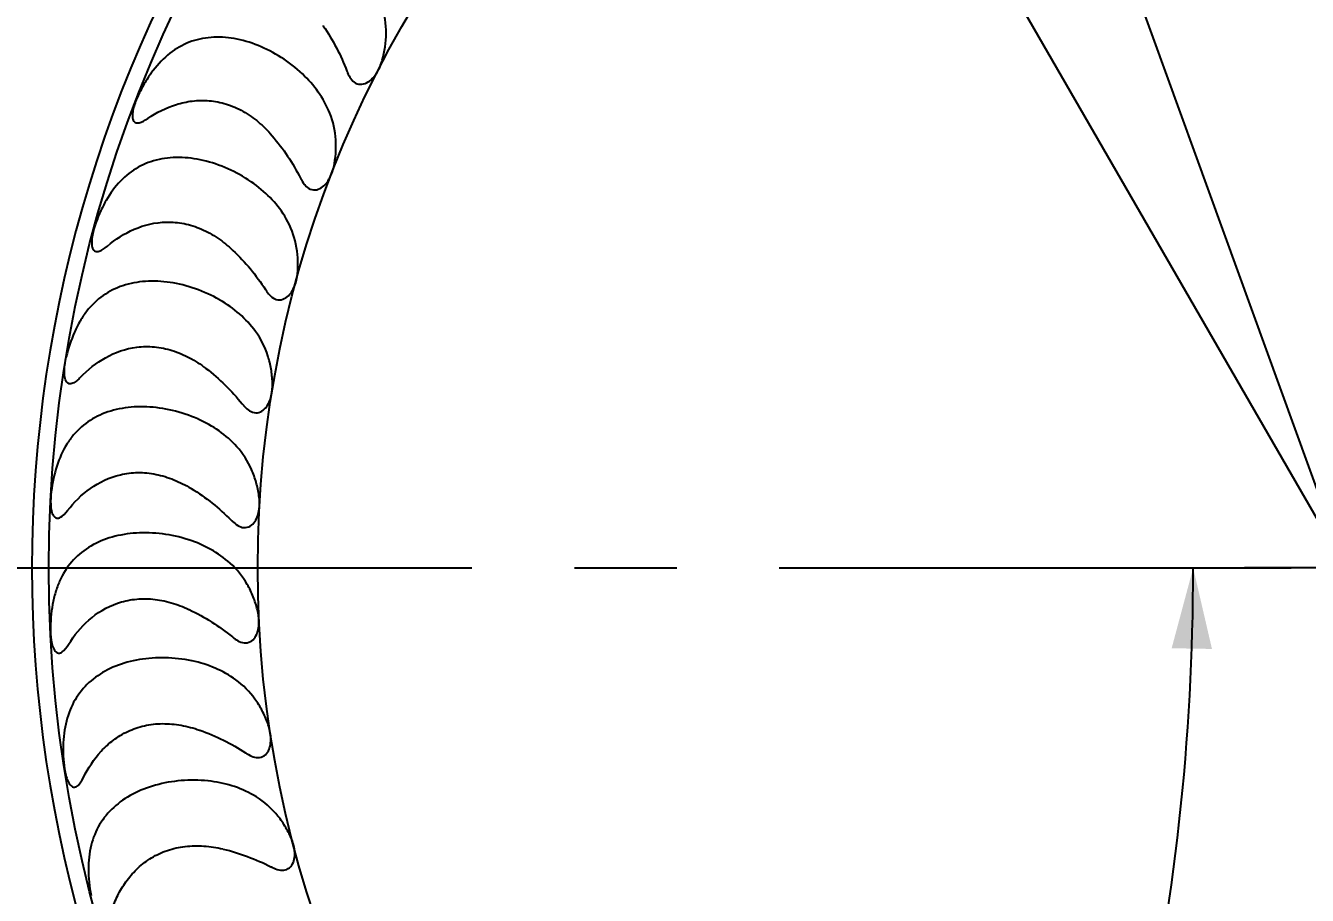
# Model space of a CAD drawing. Header units: millimetres. Extents: x 8 to 3888, y -9869 to 412.
# Drawn here: x 91.18 to 122.97, y 193.64 to 215.21 of the extents above; entities that cross this region are included whole.
import ezdxf

# ---------------------------------------------------------------- set-up
doc = ezdxf.new("R2010")
doc.units = ezdxf.units.MM
doc.linetypes.add('CENTERX2', pattern=[20.32, 12.7, -2.54, 2.54, -2.54])
doc.layers.add('CENTERLINE', color=4, linetype='CENTERX2')
doc.layers.add('DIMENSIONS', color=2, linetype='Continuous')
doc.layers.add('OUTLINE', color=7, linetype='Continuous', lineweight=25)
doc.styles.add('SLDTEXTSTYLE0', font='TXT', dxfattribs={"width": 0.75})
doc.dimstyles.new('SLDDIMSTYLE0', dxfattribs={"dimtxt": 3.5, "dimasz": 2, "dimexe": 0, "dimexo": 0.0625, "dimgap": 0.875, "dimtad": 1, "dimdec": 1, "dimrnd": 1e-09, "dimzin": 12, "dimdsep": 46, "dimtxsty": 'SLDTEXTSTYLE0', "dimblk1": 'NONE', "dimsah": 1, "dimcen": 0, "dimadec": 0, "dimazin": 3, "dimtfac": 1, "dimtdec": 1, "dimtmove": 0, "dimatfit": 3, "dimldrblk": 'NONE', "dimfxl": 0, "dimfrac": 2, "dimtolj": 1, "dimtzin": 12, "dimarcsym": 0})
doc.dimstyles.new('SLDDIMSTYLE1', dxfattribs={"dimtxt": 3.5, "dimasz": 2, "dimexe": 0, "dimexo": 0.0625, "dimgap": 0.875, "dimtad": 1, "dimrnd": 1e-09, "dimzin": 12, "dimdsep": 46, "dimtxsty": 'SLDTEXTSTYLE0', "dimsah": 1, "dimcen": 0.09, "dimadec": 0, "dimazin": 3, "dimtfac": 1, "dimtofl": 0, "dimtmove": 0, "dimatfit": 3, "dimfxl": 0, "dimfrac": 2, "dimtolj": 1, "dimtzin": 12, "dimarcsym": 0})
doc.dimstyles.new('SLDDIMSTYLE2', dxfattribs={"dimtxt": 3.5, "dimasz": 2, "dimexe": 0, "dimexo": 0.0625, "dimgap": 0.875, "dimtad": 1, "dimdec": 4, "dimzin": 12, "dimdsep": 46, "dimtxsty": 'SLDTEXTSTYLE0', "dimsah": 1, "dimcen": 0.09, "dimazin": 3, "dimtfac": 1, "dimtofl": 0, "dimtmove": 0, "dimatfit": 3, "dimfxl": 0, "dimfrac": 2, "dimtolj": 1, "dimtzin": 12, "dimarcsym": 0})

# ---------------------------------------------------------------- blocks, each defined once
blk = doc.blocks.new('_D')
at = {"layer": 'DIMENSIONS'}
for q in [(96.413, 277.654), (133.1, 176.395)]:
    blk.add_line((114.723, 227.118), q, dxfattribs=at)
blk.add_solid([(114.723, 227.118), (114.511, 229.169), (113.571, 228.828)], dxfattribs=at)
at = {"layer": 'DIMENSIONS', "char_height": 3.5, "attachment_point": 1, "rotation": 289.916, "style": 'SLDTEXTSTYLE0'}
for s, insert in [('%%c', (101.194, 277.698)), ('54', (102.977, 272.777))]:
    blk.add_mtext(s, dxfattribs=dict(at, insert=insert))
blk = doc.blocks.new('_NONE')
blk = doc.blocks.new('_D_1')
at = {"layer": 'DIMENSIONS'}
for q in [(77.492, 282.157), (139.99, 173.908)]:
    blk.add_line((107.833, 229.605), q, dxfattribs=at)
blk.add_solid([(107.833, 229.605), (107.266, 231.588), (106.4, 231.088)], dxfattribs=at)
at = {"layer": 'DIMENSIONS', "char_height": 3.5, "attachment_point": 1, "rotation": 300, "style": 'SLDTEXTSTYLE0'}
for s, insert in [('%%c', (82.192, 283.037)), ('64,3', (84.809, 278.504))]:
    blk.add_mtext(s, dxfattribs=dict(at, insert=insert))
blk = doc.blocks.new('_D_3')
at = {"layer": 'DIMENSIONS'}
blk.add_arc((62.36, 201.757), 57.781, 335, 0, dxfattribs=at)
for points in [[(120.141, 201.757), (119.607, 199.765), (120.607, 199.748)], [(114.728, 177.337), (115.998, 178.961), (115.085, 179.368)]]:
    blk.add_solid(points, dxfattribs=at)
at = {"layer": 'DIMENSIONS', "insert": (113.605, 186.791), "char_height": 3.5, "attachment_point": 1, "rotation": 77.5, "style": 'SLDTEXTSTYLE0'}
blk.add_mtext('25°', dxfattribs=at)
blk = doc.blocks.new('_D_4')
at = {"layer": 'DIMENSIONS'}
for p, q in [((47.912, 201.757), (37.912, 201.757)), ((39.912, 148.757), (39.912, 201.757)), ((122.912, 148.757), (37.912, 148.757))]:
    blk.add_line(p, q, dxfattribs=at)
for points in [[(39.912, 201.757), (39.412, 199.757), (40.412, 199.757)], [(39.912, 148.757), (40.412, 150.757), (39.412, 150.757)]]:
    blk.add_solid(points, dxfattribs=at)
at = {"layer": 'DIMENSIONS', "insert": (35.4, 172.67), "char_height": 3.5, "attachment_point": 1, "rotation": 90, "style": 'SLDTEXTSTYLE0'}
blk.add_mtext('53', dxfattribs=at)
blk = doc.blocks.new('SW_CENTERMARKSYMBOL_0')
at = {"layer": 'CENTERLINE', "color": 0}
for q in [(0, 2.5), (-2.5, 0), (0, -2.5), (2.5, 0)]:
    blk.add_line((0, 0), q, dxfattribs=at)

msp = doc.modelspace()

# ---------------------------------------------------------------- linework, layer by layer
at = {"layer": 'CENTERLINE'}
msp.add_line((48.91153, 201.75653), (198.91153, 201.75653), dxfattribs=at)
at = {"layer": 'OUTLINE'}
for p, q in [((98.55655, 215.20715), (98.56299, 215.19795)), ((97.28947, 212.48315), (97.29684, 212.47467)), ((96.31407, 209.64162), (96.32229, 209.63396)), ((95.64104, 206.71371), (95.65001, 206.70695)), ((95.27774, 203.73148), (95.28737, 203.7257)), ((95.22816, 200.72762), (95.23834, 200.72287)), ((95.49285, 197.73502), (95.50346, 197.73137)), ((96.06889, 194.78649), (96.07983, 194.78397))]:
    msp.add_line(p, q, dxfattribs=at)
at = {"layer": 'OUTLINE', "flags": 128}
for points in [[(99.15076, 214.079), (99.15287, 214.07364), (99.15499, 214.06828), (99.1571, 214.06292), (99.15922, 214.05756), (99.16134, 214.0522), (99.16345, 214.04684), (99.16557, 214.04149), (99.16768, 214.03613)], [(97.99835, 211.42329), (98.00102, 211.41818), (98.00368, 211.41307), (98.00634, 211.40796), (98.00901, 211.40285), (98.01167, 211.39775), (98.01434, 211.39264), (98.017, 211.38753), (98.01967, 211.38242)], [(97.12986, 208.66167), (97.13304, 208.65687), (97.13622, 208.65206), (97.13941, 208.64726), (97.14259, 208.64246), (97.14577, 208.63766), (97.14896, 208.63286), (97.15214, 208.62806), (97.15533, 208.62326)], [(96.55479, 205.82439), (96.55846, 205.81995), (96.56212, 205.81551), (96.56579, 205.81106), (96.56946, 205.80662), (96.57313, 205.80218), (96.57679, 205.79774), (96.58046, 205.7933), (96.58413, 205.78885)], [(96.27944, 202.94255), (96.28356, 202.93852), (96.28767, 202.93448), (96.29178, 202.93045), (96.29589, 202.92641), (96.3, 202.92238), (96.30411, 202.91834), (96.30823, 202.91431), (96.31234, 202.91027)], [(96.30684, 200.04771), (96.31135, 200.04413), (96.31586, 200.04055), (96.32038, 200.03696), (96.32489, 200.03338), (96.3294, 200.0298), (96.33391, 200.02622), (96.33842, 200.02263), (96.34293, 200.01905)], [(96.63668, 197.1716), (96.64154, 197.16851), (96.64641, 197.16542), (96.65127, 197.16232), (96.65613, 197.15923), (96.66099, 197.15614), (96.66585, 197.15305), (96.67071, 197.14996), (96.67557, 197.14687)], [(97.26536, 194.34572), (97.27051, 194.34315), (97.27567, 194.34059), (97.28083, 194.33802), (97.28598, 194.33545), (97.29114, 194.33289), (97.2963, 194.33032), (97.30146, 194.32775), (97.30662, 194.32519)]]:
    msp.add_lwpolyline(points, dxfattribs=at)
at = {"layer": 'OUTLINE'}
for radius in [44.5, 32.15716, 26.97519]:
    msp.add_circle((123.91153, 201.75653), radius, dxfattribs=at)
msp.add_arc((123.91153, 201.75653), 32.57498, 145.613937, 214.386063, dxfattribs=at)
for centre, major_axis in [((95.68297, 211.68496), (-2.50345, -2.17621)), ((94.79981, 208.67988), (-2.26226, -2.42597)), ((94.2356, 205.59895), (-1.99628, -2.64915)), ((93.99652, 202.47592), (-1.70843, -2.84331)), ((94.08521, 199.34501), (-1.40187, -3.00631)), ((94.50067, 196.24052), (-1.07994, -3.13638)), ((95.23837, 193.19647), (-0.74618, -3.23208))]:
    msp.add_ellipse(centre, major_axis=major_axis, ratio=0.82903757, start_param=3.24276439, end_param=3.24654771, dxfattribs=at)
for points, knots in [([(100.02437, 214.34872), (100.08681, 214.56873), (100.12078, 214.79218), (100.12207, 215.24515), (100.0885, 215.47119), (100.01828, 215.68677)], [0, 0, 0, 0, 0.5, 0.5, 1, 1, 1, 1]), ([(97.98363, 214.06662), (97.81831, 214.21423), (97.63688, 214.34792), (97.26427, 214.57404), (97.06847, 214.6695), (96.67384, 214.81647), (96.47752, 214.86766), (96.08519, 214.9241), (95.89268, 214.92836), (95.52373, 214.88709), (95.34338, 214.84061), (95.00761, 214.69703), (94.84952, 214.59963), (94.5523, 214.34972), (94.41882, 214.20225), (94.23543, 213.94766), (94.17679, 213.85646), (94.06813, 213.6689), (94.01768, 213.57208), (93.9706, 213.47257)], [0, 0, 0, 0, 0.125, 0.125, 0.25, 0.25, 0.375, 0.375, 0.5, 0.5, 0.625, 0.625, 0.75, 0.75, 0.875, 0.875, 0.9375, 0.9375, 1, 1, 1, 1]), ([(98.56299, 215.19795), (98.68355, 215.02577), (98.79282, 214.84224), (98.98762, 214.4668), (99.07358, 214.27461), (99.15076, 214.079)], [0, 0, 0, 0, 0.5, 0.5, 1, 1, 1, 1]), ([(99.16768, 214.03613), (99.18778, 213.98526), (99.21174, 213.93643), (99.27504, 213.84764), (99.31468, 213.80845), (99.40995, 213.75785), (99.46553, 213.74767), (99.57428, 213.75994), (99.62632, 213.78097), (99.76576, 213.86693), (99.83913, 213.9537), (99.95338, 214.14162), (99.99432, 214.24282), (100.02437, 214.34872)], [0, 0, 0, 0, 0.125, 0.125, 0.25, 0.25, 0.375, 0.375, 0.5, 0.5, 0.75, 0.75, 1, 1, 1, 1]), ([(98.69307, 213.11293), (98.61227, 213.29406), (98.5115, 213.46239), (98.27561, 213.77827), (98.13871, 213.92694), (97.9914, 214.05966)], [0, 0, 0, 0, 0.5, 0.5, 1, 1, 1, 1]), ([(93.9706, 213.47257), (93.92532, 213.37687), (93.88607, 213.27828), (93.8451, 213.12439), (93.83492, 213.07313), (93.82619, 212.97525), (93.82783, 212.92875), (93.84916, 212.85243), (93.86919, 212.82386), (93.92401, 212.79392), (93.95748, 212.79243), (94.06186, 212.81262), (94.13693, 212.85612), (94.21018, 212.90547)], [0, 0, 0, 0, 0.25, 0.25, 0.375, 0.375, 0.5, 0.5, 0.625, 0.625, 0.75, 0.75, 1, 1, 1, 1]), ([(94.21018, 212.90547), (94.42735, 213.0518), (94.66081, 213.17118), (95.04659, 213.29136), (95.17849, 213.3205), (95.44975, 213.35322), (95.59035, 213.35674), (95.87544, 213.33238), (96.01753, 213.30489), (96.30074, 213.21657), (96.44175, 213.15515), (96.70791, 213.00493), (96.83617, 212.91467), (97.07625, 212.71208), (97.1867, 212.60137), (97.28947, 212.48315)], [0, 0, 0, 0, 0.25, 0.25, 0.375, 0.375, 0.5, 0.5, 0.625, 0.625, 0.75, 0.75, 0.875, 0.875, 1, 1, 1, 1]), ([(98.83899, 211.78285), (98.87797, 212.00753), (98.88864, 212.23307), (98.84224, 212.68622), (98.78553, 212.90565), (98.69307, 213.11293)], [0, 0, 0, 0, 0.5, 0.5, 1, 1, 1, 1]), ([(96.83892, 211.28899), (96.65908, 211.41849), (96.46466, 211.53249), (96.07045, 211.71843), (95.86581, 211.79288), (95.45793, 211.89781), (95.25734, 211.92819), (94.86133, 211.94333), (94.66938, 211.92744), (94.30678, 211.84784), (94.13228, 211.78278), (93.81334, 211.60489), (93.66637, 211.49158), (93.39683, 211.21192), (93.2795, 211.0513), (93.12374, 210.77899), (93.07496, 210.68218), (92.98647, 210.48423), (92.9464, 210.38264), (92.90996, 210.27871)], [0, 0, 0, 0, 0.125, 0.125, 0.25, 0.25, 0.375, 0.375, 0.5, 0.5, 0.625, 0.625, 0.75, 0.75, 0.875, 0.875, 0.9375, 0.9375, 1, 1, 1, 1]), ([(98.01967, 211.38242), (98.04485, 211.33417), (98.07383, 211.28798), (98.14602, 211.2063), (98.18945, 211.1715), (98.28938, 211.13106), (98.34599, 211.12672), (98.45242, 211.1501), (98.50202, 211.17632), (98.63206, 211.27648), (98.69603, 211.37069), (98.7897, 211.56866), (98.82016, 211.67433), (98.83899, 211.78285)], [0, 0, 0, 0, 0.125, 0.125, 0.25, 0.25, 0.375, 0.375, 0.5, 0.5, 0.75, 0.75, 1, 1, 1, 1]), ([(97.64415, 210.41468), (97.54487, 210.58636), (97.42705, 210.74324), (97.15943, 211.03273), (97.00774, 211.16627), (96.84736, 211.28287)], [0, 0, 0, 0, 0.5, 0.5, 1, 1, 1, 1]), ([(92.90996, 210.27871), (92.87501, 210.17903), (92.84573, 210.07451), (92.8214, 209.91791), (92.81671, 209.86625), (92.81842, 209.76802), (92.82509, 209.72169), (92.85458, 209.64842), (92.87761, 209.62246), (92.93497, 209.59894), (92.96852, 209.60101), (93.07007, 209.63217), (93.14007, 209.68323), (93.2075, 209.73976)], [0, 0, 0, 0, 0.25, 0.25, 0.375, 0.375, 0.5, 0.5, 0.625, 0.625, 0.75, 0.75, 1, 1, 1, 1]), ([(93.2075, 209.73976), (93.40847, 209.90822), (93.62828, 210.05129), (94.12232, 210.26408), (94.38939, 210.33003), (94.81921, 210.3384), (94.96343, 210.32587), (95.25395, 210.2677), (95.4008, 210.22132), (95.68128, 210.0997), (95.81788, 210.02358), (96.07816, 209.84698), (96.19958, 209.74839), (96.31408, 209.64162)], [0, 0, 0, 0, 0.25, 0.25, 0.5, 0.5, 0.625, 0.625, 0.75, 0.75, 0.875, 0.875, 1, 1, 1, 1]), ([(97.9283, 209.10713), (97.94354, 209.33392), (97.93056, 209.56096), (97.83668, 210.00735), (97.75791, 210.21794), (97.64415, 210.41468)], [0, 0, 0, 0, 0.5, 0.5, 1, 1, 1, 1]), ([(97.15533, 208.62326), (97.18542, 208.57789), (97.21908, 208.53498), (97.29942, 208.46128), (97.34626, 208.43122), (97.44989, 208.40146), (97.50665, 208.40307), (97.61007, 208.43747), (97.65666, 208.46876), (97.77551, 208.582), (97.82927, 208.6824), (97.90171, 208.88912), (97.92097, 208.99791), (97.9283, 209.10713)], [0, 0, 0, 0, 0.125, 0.125, 0.25, 0.25, 0.375, 0.375, 0.5, 0.5, 0.75, 0.75, 1, 1, 1, 1]), ([(95.99081, 208.40691), (95.79791, 208.5172), (95.59738, 208.60832), (95.18207, 208.75369), (94.97149, 208.806), (94.55747, 208.86766), (94.34979, 208.87721), (93.95684, 208.85102), (93.76817, 208.81566), (93.41256, 208.69751), (93.24982, 208.61653), (92.94973, 208.40574), (92.81353, 208.27538), (92.63697, 208.04921), (92.58218, 207.96831), (92.48016, 207.79456), (92.43302, 207.70157), (92.30674, 207.4145), (92.24015, 207.20758), (92.18898, 206.99148)], [0, 0, 0, 0, 0.125, 0.125, 0.25, 0.25, 0.375, 0.375, 0.5, 0.5, 0.625, 0.625, 0.75, 0.75, 0.8125, 0.8125, 0.875, 0.875, 1, 1, 1, 1]), ([(96.88302, 207.62156), (96.76634, 207.78191), (96.63278, 207.92561), (96.33639, 208.18553), (96.17161, 208.30247), (95.99985, 208.40171)], [0, 0, 0, 0, 0.5, 0.5, 1, 1, 1, 1]), ([(97.3023, 206.35087), (97.29802, 206.46425), (97.28674, 206.57693), (97.24869, 206.80074), (97.22157, 206.91281), (97.11693, 207.23663), (97.01694, 207.43751), (96.88302, 207.62156)], [0, 0, 0, 0, 0.25, 0.25, 0.5, 0.5, 1, 1, 1, 1]), ([(92.54123, 206.48658), (92.51111, 206.45542), (92.48056, 206.4261), (92.41739, 206.3745), (92.38435, 206.35198), (92.31868, 206.32373), (92.28604, 206.31799), (92.22591, 206.33503), (92.20018, 206.35835), (92.16299, 206.42803), (92.15145, 206.47328), (92.13934, 206.57136), (92.1386, 206.62282), (92.14643, 206.78197), (92.16448, 206.88803), (92.18898, 206.99148)], [0, 0, 0, 0, 0.125, 0.125, 0.25, 0.25, 0.375, 0.375, 0.5, 0.5, 0.625, 0.625, 0.75, 0.75, 1, 1, 1, 1]), ([(92.54123, 206.48658), (92.72364, 206.67529), (92.92738, 206.84053), (93.39606, 207.10356), (93.65462, 207.19711), (94.08164, 207.25043), (94.22642, 207.25301), (94.52123, 207.22555), (94.67219, 207.19476), (94.96392, 207.1031), (95.10745, 207.0418), (95.38498, 206.89327), (95.51605, 206.80789), (95.64104, 206.71371)], [0, 0, 0, 0, 0.25, 0.25, 0.5, 0.5, 0.625, 0.625, 0.75, 0.75, 0.875, 0.875, 1, 1, 1, 1]), ([(96.58413, 205.78885), (96.6188, 205.74689), (96.65676, 205.70772), (96.74437, 205.64283), (96.79409, 205.61783), (96.90026, 205.59906), (96.95655, 205.6066), (97.0558, 205.65162), (97.09886, 205.6876), (97.20523, 205.81265), (97.2482, 205.91812), (97.29864, 206.13128), (97.30642, 206.24149), (97.3023, 206.35087)], [0, 0, 0, 0, 0.125, 0.125, 0.25, 0.25, 0.375, 0.375, 0.5, 0.5, 0.75, 0.75, 1, 1, 1, 1]), ([(95.44861, 205.45197), (95.24529, 205.54146), (95.03251, 205.61215), (94.60859, 205.71208), (94.39176, 205.7425), (93.97264, 205.76035), (93.77002, 205.74857), (93.37783, 205.68082), (93.19529, 205.62596), (92.85662, 205.47275), (92.69964, 205.37303), (92.49363, 205.19334), (92.42928, 205.12817), (92.30883, 204.98621), (92.25232, 204.90868), (92.09906, 204.66324), (92.01747, 204.48227), (91.88902, 204.08249), (91.84395, 203.86786), (91.81556, 203.64689)], [0, 0, 0, 0, 0.125, 0.125, 0.25, 0.25, 0.375, 0.375, 0.5, 0.5, 0.625, 0.625, 0.6875, 0.6875, 0.75, 0.75, 0.875, 0.875, 1, 1, 1, 1]), ([(96.41802, 204.76418), (96.28533, 204.91135), (96.13761, 205.04021), (95.81596, 205.26759), (95.64039, 205.36653), (95.45814, 205.44774)], [0, 0, 0, 0, 0.5, 0.5, 1, 1, 1, 1]), ([(96.96782, 203.54428), (96.95173, 203.65658), (96.92872, 203.7675), (96.86743, 203.98628), (96.82869, 204.09498), (96.69087, 204.4058), (96.57049, 204.59508), (96.41802, 204.76418)], [0, 0, 0, 0, 0.25, 0.25, 0.5, 0.5, 1, 1, 1, 1]), ([(92.21865, 203.18158), (92.38036, 203.38834), (92.56571, 203.57397), (93.0043, 203.88452), (93.25164, 204.00459), (93.67079, 204.10226), (93.81452, 204.11996), (94.11057, 204.12347), (94.26392, 204.10863), (94.56364, 204.04796), (94.71277, 204.002), (95.00432, 203.88329), (95.1436, 203.81208), (95.27774, 203.73148)], [0, 0, 0, 0, 0.25, 0.25, 0.5, 0.5, 0.625, 0.625, 0.75, 0.75, 0.875, 0.875, 1, 1, 1, 1]), ([(91.81556, 203.64689), (91.80208, 203.542), (91.79522, 203.43395), (91.80388, 203.27632), (91.81013, 203.22416), (91.83188, 203.12949), (91.84791, 203.0854), (91.89173, 203.01957), (91.91985, 202.99853), (91.98074, 202.98711), (92.01298, 202.99589), (92.10595, 203.04714), (92.16374, 203.11136), (92.21865, 203.18158)], [0, 0, 0, 0, 0.25, 0.25, 0.375, 0.375, 0.5, 0.5, 0.625, 0.625, 0.75, 0.75, 1, 1, 1, 1]), ([(96.31234, 202.91027), (96.35121, 202.87216), (96.39305, 202.83718), (96.48696, 202.7818), (96.53903, 202.76213), (96.64658, 202.75457), (96.70177, 202.76795), (96.79577, 202.8231), (96.83484, 202.86338), (96.92755, 202.99887), (96.95926, 203.10825), (96.98714, 203.32551), (96.98336, 203.43593), (96.96782, 203.54428)], [0, 0, 0, 0, 0.125, 0.125, 0.25, 0.25, 0.375, 0.375, 0.5, 0.5, 0.75, 0.75, 1, 1, 1, 1]), ([(95.21825, 202.45654), (95.00622, 202.52445), (94.79113, 202.5718), (94.35565, 202.62752), (94.13783, 202.63497), (93.72025, 202.60918), (93.51529, 202.57539), (93.13599, 202.46793), (92.95974, 202.39455), (92.63561, 202.20457), (92.49327, 202.09138), (92.244, 201.82323), (92.13755, 201.66696), (92.0119, 201.40897), (91.9752, 201.31854), (91.91171, 201.12788), (91.88486, 201.02695), (91.82092, 200.71929), (91.79892, 200.50396), (91.79379, 200.28159)], [0, 0, 0, 0, 0.125, 0.125, 0.25, 0.25, 0.375, 0.375, 0.5, 0.5, 0.625, 0.625, 0.75, 0.75, 0.8125, 0.8125, 0.875, 0.875, 1, 1, 1, 1]), ([(96.25425, 201.87385), (96.107, 202.00625), (95.94671, 202.11892), (95.60323, 202.31139), (95.41864, 202.39138), (95.22818, 202.45333)], [0, 0, 0, 0, 0.5, 0.5, 1, 1, 1, 1]), ([(96.92855, 200.71811), (96.90081, 200.82811), (96.86633, 200.93601), (96.78251, 201.14718), (96.73263, 201.25123), (96.56307, 201.54594), (96.42357, 201.72161), (96.25425, 201.87385)], [0, 0, 0, 0, 0.25, 0.25, 0.5, 0.5, 1, 1, 1, 1]), ([(92.24331, 199.86096), (92.38238, 200.08328), (92.54722, 200.28727), (92.95134, 200.64233), (93.18497, 200.78757), (93.59114, 200.92835), (93.73218, 200.961), (94.02646, 200.99546), (94.18045, 200.99672), (94.48479, 200.96773), (94.63824, 200.93754), (94.94033, 200.85002), (95.08628, 200.79378), (95.22816, 200.72762)], [0, 0, 0, 0, 0.25, 0.25, 0.5, 0.5, 0.625, 0.625, 0.75, 0.75, 0.875, 0.875, 1, 1, 1, 1]), ([(96.34293, 200.01905), (96.38557, 199.98521), (96.43084, 199.9548), (96.53003, 199.90954), (96.58387, 199.89541), (96.69162, 199.89914), (96.7451, 199.91821), (96.83283, 199.98289), (96.86747, 200.02703), (96.94551, 200.17147), (96.96561, 200.28356), (96.97063, 200.50255), (96.95533, 200.61197), (96.92855, 200.71811)], [0, 0, 0, 0, 0.125, 0.125, 0.25, 0.25, 0.375, 0.375, 0.5, 0.5, 0.75, 0.75, 1, 1, 1, 1]), ([(91.79379, 200.28159), (91.79136, 200.17624), (91.79583, 200.06752), (91.82098, 199.91148), (91.83256, 199.86056), (91.86437, 199.76806), (91.88493, 199.72601), (91.93583, 199.66503), (91.9657, 199.64758), (92.02711, 199.64276), (92.05811, 199.65472), (92.14586, 199.71596), (92.19644, 199.78604), (92.24331, 199.86096)], [0, 0, 0, 0, 0.25, 0.25, 0.375, 0.375, 0.5, 0.5, 0.625, 0.625, 0.75, 0.75, 1, 1, 1, 1]), ([(95.30227, 199.45344), (95.08582, 199.49849), (94.86372, 199.52358), (94.42436, 199.53325), (94.21073, 199.51821), (93.79553, 199.44852), (93.59654, 199.3937), (93.23131, 199.24761), (93.06068, 199.15434), (92.76139, 198.93379), (92.63089, 198.80628), (92.40895, 198.51049), (92.32176, 198.34798), (92.19038, 197.98705), (92.14706, 197.787), (92.10531, 197.37299), (92.10591, 197.1524), (92.1239, 196.93245)], [0, 0, 0, 0, 0.125, 0.125, 0.25, 0.25, 0.375, 0.375, 0.5, 0.5, 0.625, 0.625, 0.75, 0.75, 0.875, 0.875, 1, 1, 1, 1]), ([(96.3935, 198.98223), (96.23317, 199.09855), (96.06195, 199.19386), (95.70017, 199.34938), (95.5081, 199.40964), (95.31247, 199.45129)], [0, 0, 0, 0, 0.5, 0.5, 1, 1, 1, 1]), ([(97.18491, 197.9033), (97.14582, 198.0098), (97.10026, 198.11351), (96.99482, 198.31477), (96.93433, 198.41304), (96.73489, 198.68841), (96.57779, 198.84853), (96.3935, 198.98223)], [0, 0, 0, 0, 0.25, 0.25, 0.5, 0.5, 1, 1, 1, 1]), ([(92.61494, 196.56112), (92.72972, 196.79617), (92.87256, 197.0168), (93.14627, 197.31343), (93.24582, 197.40455), (93.46442, 197.56858), (93.58475, 197.64211), (93.84351, 197.7634), (93.98028, 197.81067), (94.27003, 197.87586), (94.42263, 197.89313), (94.72819, 197.89613), (94.88474, 197.88205), (95.19365, 197.82669), (95.34464, 197.78606), (95.49285, 197.73502)], [0, 0, 0, 0, 0.25, 0.25, 0.375, 0.375, 0.5, 0.5, 0.625, 0.625, 0.75, 0.75, 0.875, 0.875, 1, 1, 1, 1]), ([(96.67557, 197.14687), (96.72151, 197.11767), (96.76972, 197.09215), (96.87309, 197.05751), (96.92811, 197.04909), (97.03488, 197.06406), (97.08608, 197.08862), (97.16656, 197.16211), (97.1964, 197.20963), (97.25892, 197.36143), (97.26719, 197.47502), (97.24929, 197.69333), (97.22263, 197.80055), (97.18491, 197.9033)], [0, 0, 0, 0, 0.125, 0.125, 0.25, 0.25, 0.375, 0.375, 0.5, 0.5, 0.75, 0.75, 1, 1, 1, 1]), ([(92.1239, 196.93245), (92.13251, 196.82725), (92.14823, 196.72022), (92.18947, 196.56774), (92.20642, 196.518), (92.2474, 196.42983), (92.27225, 196.39001), (92.32881, 196.33469), (92.3607, 196.31996), (92.42261, 196.32142), (92.45233, 196.3367), (92.53263, 196.40617), (92.57582, 196.48102), (92.61494, 196.56112)], [0, 0, 0, 0, 0.25, 0.25, 0.375, 0.375, 0.5, 0.5, 0.625, 0.625, 0.75, 0.75, 1, 1, 1, 1]), ([(95.69973, 196.47557), (95.47985, 196.49775), (95.25511, 196.49942), (94.81856, 196.46318), (94.60761, 196.42598), (94.20059, 196.31282), (94.00976, 196.23795), (93.6615, 196.05433), (93.5015, 195.94363), (93.22728, 195.69335), (93.10987, 195.55156), (92.92101, 195.23555), (92.85119, 195.06506), (92.7813, 194.78467), (92.76386, 194.68626), (92.74155, 194.48653), (92.73645, 194.38467), (92.73773, 194.07261), (92.76146, 193.85275), (92.80229, 193.63617)], [0, 0, 0, 0, 0.125, 0.125, 0.25, 0.25, 0.375, 0.375, 0.5, 0.5, 0.625, 0.625, 0.75, 0.75, 0.8125, 0.8125, 0.875, 0.875, 1, 1, 1, 1]), ([(96.83424, 196.12101), (96.66247, 196.22003), (96.48205, 196.29696), (96.10566, 196.41385), (95.90773, 196.45367), (95.71011, 196.4745)], [0, 0, 0, 0, 0.5, 0.5, 1, 1, 1, 1]), ([(97.7341, 195.13072), (97.68409, 195.23255), (97.62793, 195.33093), (97.50203, 195.52006), (97.4316, 195.61147), (97.20447, 195.86449), (97.0315, 196.00731), (96.83424, 196.12101)], [0, 0, 0, 0, 0.25, 0.25, 0.5, 0.5, 1, 1, 1, 1]), ([(97.30662, 194.32519), (97.35536, 194.30095), (97.40597, 194.28061), (97.51239, 194.25696), (97.56799, 194.25434), (97.67261, 194.28039), (97.72096, 194.31017), (97.79332, 194.39167), (97.81803, 194.44205), (97.86433, 194.59955), (97.86069, 194.71338), (97.82007, 194.92863), (97.78235, 195.03247), (97.7341, 195.13072)], [0, 0, 0, 0, 0.125, 0.125, 0.25, 0.25, 0.375, 0.375, 0.5, 0.5, 0.75, 0.75, 1, 1, 1, 1]), ([(93.32945, 193.31819), (93.37402, 193.44046), (93.42609, 193.56), (93.54811, 193.79261), (93.61866, 193.90644), (93.77841, 194.12086), (93.86753, 194.22172), (94.06801, 194.40816), (94.1807, 194.49439), (94.4239, 194.64137), (94.55484, 194.70291), (94.83801, 194.7988), (94.98573, 194.83144), (95.28909, 194.86666), (95.44707, 194.86915), (95.75935, 194.84667), (95.91452, 194.82213), (96.06889, 194.78649)], [0, 0, 0, 0, 0.125, 0.125, 0.25, 0.25, 0.375, 0.375, 0.5, 0.5, 0.625, 0.625, 0.75, 0.75, 0.875, 0.875, 1, 1, 1, 1]), ([(96.07983, 194.78397), (96.28464, 194.73668), (96.48868, 194.6734), (96.88463, 194.52474), (97.07711, 194.43945), (97.26535, 194.34572)], [0, 0, 0, 0, 0.5, 0.5, 1, 1, 1, 1])]:
    msp.add_open_spline(points, degree=3, knots=knots, dxfattribs=at)
for points in [[(97.29684, 212.47467), (97.57268, 212.15735), (97.80356, 211.79698), (97.99835, 211.42329)], [(96.32229, 209.63396), (96.6314, 209.34571), (96.89666, 209.01356), (97.12986, 208.66167)], [(95.65001, 206.70695), (95.99018, 206.45061), (96.28569, 206.15046), (96.55479, 205.82439)], [(95.28737, 203.7257), (95.65364, 203.50562), (95.97855, 203.23791), (96.27944, 202.94255)], [(95.23834, 200.72287), (95.62597, 200.54212), (95.97698, 200.3098), (96.30684, 200.04771)], [(95.50346, 197.73137), (95.9057, 197.59287), (96.27963, 197.39879), (96.63668, 197.1716)]]:
    msp.add_open_spline(points, degree=3, dxfattribs=at)

# ---------------------------------------------------------------- block references
at = {"layer": 'CENTERLINE'}
msp.add_blockref('SW_CENTERMARKSYMBOL_0', (123.91153, 201.75653), dxfattribs=at)

# ---------------------------------------------------------------- dimensions: what is measured, and where the dimension line sits
at = {"layer": 'DIMENSIONS'}
for p1, p2, picture, middle in [((139.99011, 173.90761), (107.83295, 229.60545), '_D_1', (81.83456, 274.63601)), ((133.1004, 176.39464), (114.72266, 227.11843), '_D', (98.70425, 271.33033))]:
    dim = msp.add_diameter_dim_2p(p1=p1, p2=p2, dimstyle='SLDDIMSTYLE0', dxfattribs=at)
    dim.commit()
    dim.dimension.update_dxf_attribs({"geometry": picture, "text_midpoint": middle, "dimtype": 163})
dim = msp.add_linear_dim(base=(39.91153, 201.75653), p1=(123.91153, 148.75653), p2=(48.91153, 201.75653), angle=90, dimstyle='SLDDIMSTYLE1', dxfattribs=at)
dim.commit()
dim.dimension.update_dxf_attribs({"geometry": '_D_4', "text_midpoint": (39.91153, 175.25653), "dimtype": 160})
dim = msp.add_angular_dim_2l(base=(118.77177, 189.25041), line1=((110.29108, 179.40604), (140.52482, 165.30781)), line2=((198.91153, 201.75653), (48.91153, 201.75653)), dimstyle='SLDDIMSTYLE2', dxfattribs=at)
dim.commit()
dim.dimension.update_dxf_attribs({"geometry": '_D_3', "text_midpoint": (118.77177, 189.25041), "dimtype": 162})

doc.saveas('drawing.dxf')
